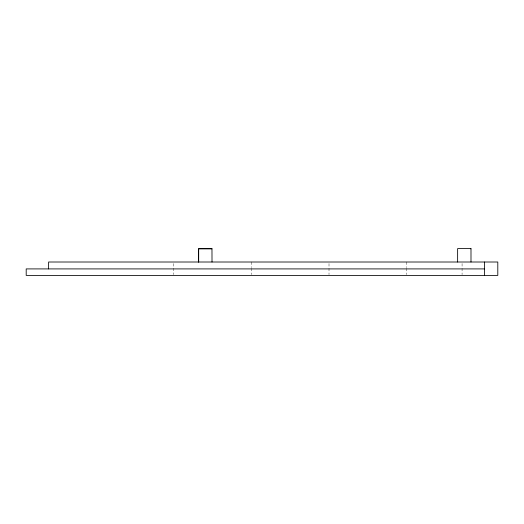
<?xml version="1.0" encoding="UTF-8"?>
<svg xmlns="http://www.w3.org/2000/svg" width="524" height="524" viewBox="0 0 524 524"><rect width="100%" height="100%" fill="white"/><g stroke="black" fill="none" stroke-linecap="round" stroke-linejoin="round"><path stroke-width="0.39" stroke-dasharray="2.62 1.97" d="M462.076 263.585L462.076 267.522M462.076 268.314L462.076 274.615M406.709 262.007L406.709 267.522M406.709 268.314L406.709 274.615M329.007 263.585L329.007 267.522M329.007 268.314L329.007 274.615M251.31 262.007L251.31 267.522M251.31 268.314L251.31 274.615M173.614 263.585L173.614 274.615"/><path stroke-width="0.79" d="M212.017 248.815L198.622 248.815L198.622 262.007M470.65 248.815L470.991 248.815M484.405 268.91L26.2 268.91L26.2 275.401L497.8 275.401L497.8 262.007L48.614 262.007L48.614 268.91M484.405 262.007L484.405 275.401M470.991 262.007L470.991 248.599L457.629 248.599L457.629 262.007M212.017 262.007L211.971 248.671L198.668 248.671L198.668 262.007"/></g></svg>
